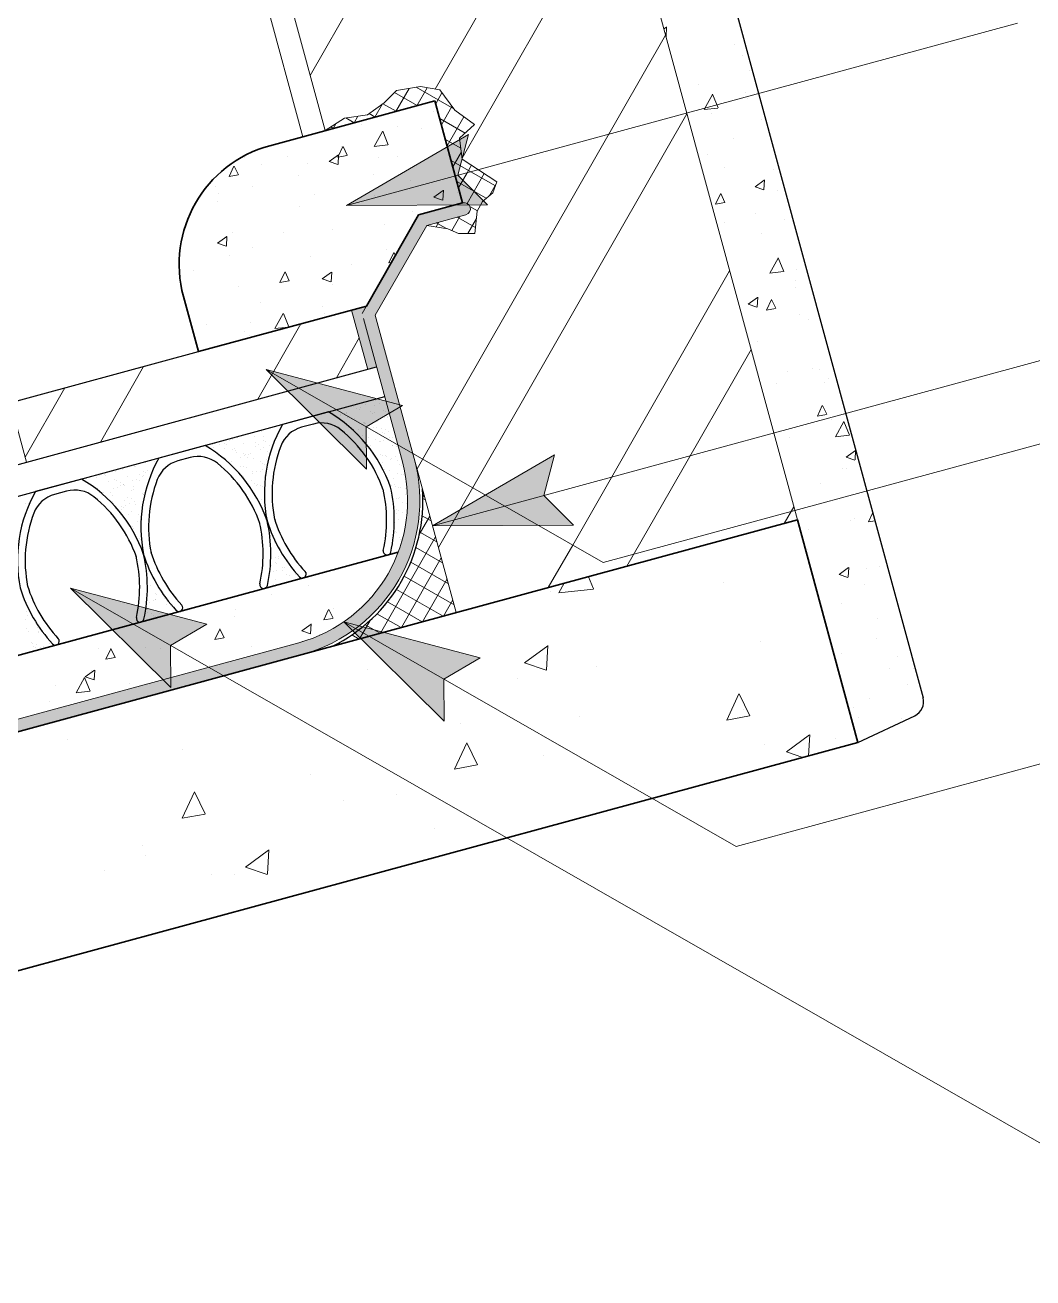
# Model space of a CAD drawing. Header units: millimetres. Extents: x -31731215 to 29997125, y -14487545 to 25622576.
# Drawn here: x 2165659 to 2166315, y -917603 to -916788 of the extents above; entities that cross this region are included whole.
import ezdxf

# ---------------------------------------------------------------- set-up
doc = ezdxf.new("R2010")
doc.units = ezdxf.units.MM
doc.header["$MEASUREMENT"] = 0
doc.linetypes.add('1', pattern=[0])
for name, color, linetype, lineweight in [('ANNSYMOBJ', 2, 'Continuous', 15), ('HATCH', 8, '1', 18), ('RCWALL', 149, 'Continuous', 50), ('SECTION', 7, 'Continuous', 35), ('WALL', 10, '1', 20), ('water proofing', 222, 'Continuous', 9)]:
    doc.layers.add(name, color=color, linetype=linetype, lineweight=lineweight)

msp = doc.modelspace()

# ---------------------------------------------------------------- hatches: boundary and pattern name
at = {"layer": 'ANNSYMOBJ'}
for points in [[(2165868.694, -916905.048), (2165960.434, -916904.714), (2165941.068, -916885.373), (2165948.076, -916858.831)], [(2165816.332, -917011.911), (2165905.032, -917035.332), (2165881.42, -917049.174), (2165881.52, -917076.626)], [(2165924.605, -917113.501), (2166016.345, -917113.167), (2165996.979, -917093.826), (2166003.987, -917067.284)], [(2165689.053, -917154.077), (2165777.753, -917177.499), (2165754.141, -917191.341), (2165754.241, -917218.792)], [(2165866.874, -917176.008), (2165955.574, -917199.43), (2165931.962, -917213.272), (2165932.062, -917240.723)]]:
    msp.add_hatch(color=256, dxfattribs=at).paths.add_polyline_path(points)
at = {"layer": 'water proofing'}
h = msp.add_hatch(color=256, dxfattribs=at)
h.paths.add_polyline_path([(2165749.09, -917213.679), (2164347.787, -917594.633), (2164349.886, -917602.352), (2165788.789, -917211.177), (2165778.971, -917205.556), (2165754.217, -917212.285), (2165754.241, -917218.792)])
h.paths.add_polyline_path([(2165874.505, -917180.378), (2165866.874, -917176.008, -0.0848642), (2165837.529, -917189.636), (2165778.971, -917205.556), (2165788.789, -917211.177), (2165839.627, -917197.356, 0.0940721)])
h.paths.add_polyline_path([(2165948.355, -916904.758), (2165938.973, -916904.792), (2165915.551, -916911.16), (2165881.583, -916970.493), (2165871.933, -916973.116), (2165882.426, -917011.715), (2165888.216, -917010.141), (2165902.036, -917060.977), (2165911.855, -917066.598), (2165887.361, -916976.501), (2165920.847, -916918.01), (2165946.267, -916911.1, 0.5380944)])
h.paths.add_polyline_path([(2165912.702, -917069.716), (2165911.855, -917066.598), (2165902.036, -917060.977), (2165904.982, -917071.814, -0.3181653), (2165866.874, -917176.008), (2165874.505, -917180.378, 0.3081347)])

# ---------------------------------------------------------------- linework, layer by layer
for p, q in [((2164295.344, -917401.723), (2165772.283, -917000.207)), ((2164305.837, -917440.322), (2165888.216, -917010.141)), ((2164311.084, -917459.621), (2165893.463, -917029.441)), ((2165856.944, -917039.451), (2165826.883, -917047.623)), ((2165847.146, -917047.296), (2165839.305, -917049.428)), ((2165776.614, -917061.289), (2165746.552, -917069.461)), ((2165766.815, -917069.134), (2165758.974, -917071.266)), ((2165696.283, -917083.128), (2165666.222, -917091.3)), ((2165686.484, -917090.973), (2165678.643, -917093.104)), ((2165895.627, -917132.482), (2165840.623, -917147.435)), ((2165815.296, -917154.32), (2165760.293, -917169.273)), ((2165734.966, -917176.159), (2165679.962, -917191.112))]:
    msp.add_line(p, q)
for centre, radius, start, end in [((2165810.455, -917118.778), 91.946, 19.238758, 59.630119), ((2165907.137, -917092.494), 91.946, 150.787256, 191.178617), ((2165844.552, -917068.727), 20, 105.208688, 159.205542), ((2165852.393, -917066.595), 20, 51.211833, 105.208688), ((2165810.455, -917118.778), 86.946, 19.238758, 51.211833), ((2165730.124, -917140.616), 91.946, 19.238758, 59.630119), ((2165826.806, -917114.332), 91.946, 150.787256, 191.178617), ((2165772.062, -917088.434), 20, 51.211833, 105.208688), ((2165907.137, -917092.494), 86.946, 159.205542, 191.178617), ((2165764.221, -917090.566), 20, 105.208688, 159.205542), ((2165730.124, -917140.616), 86.946, 19.238758, 51.211833), ((2165649.793, -917162.455), 91.946, 19.238758, 59.630119), ((2165826.806, -917114.332), 86.946, 159.205542, 191.178617), ((2165746.475, -917136.171), 91.946, 150.787256, 191.178617), ((2165683.89, -917112.404), 20, 105.208688, 159.205542), ((2165691.731, -917110.272), 20, 51.211833, 105.208688), ((2165812.345, -917096.998), 106, 296.356379, 4.060997), ((2165804.854, -917109.949), 89.872, 347.425573, 13.078081), ((2165804.854, -917109.949), 94.872, 347.425573, 13.078081), ((2165649.793, -917162.455), 86.946, 19.238758, 51.211833), ((2165746.475, -917136.171), 86.946, 159.205542, 191.178617), ((2165907.496, -917082.045), 89.872, 197.339294, 222.991802), ((2165724.524, -917131.787), 89.872, 347.425573, 13.078081), ((2165724.524, -917131.787), 94.872, 347.425573, 13.078081), ((2165907.496, -917082.045), 94.872, 197.339294, 222.991802), ((2165644.193, -917153.626), 89.872, 347.425573, 13.078081), ((2165827.166, -917103.883), 94.872, 197.339294, 222.991802), ((2165644.193, -917153.626), 94.872, 347.425573, 13.078081), ((2165827.166, -917103.883), 89.872, 197.339294, 222.991802), ((2165895.011, -917130.059), 2.5, 167.425573, 347.425573), ((2165839.93, -917145.033), 2.5, 222.991802, 42.991802), ((2165746.835, -917125.722), 94.872, 197.339294, 222.991802), ((2165746.835, -917125.722), 89.872, 197.339294, 222.991802), ((2165814.68, -917151.897), 2.5, 167.425573, 347.425573), ((2165759.6, -917166.871), 2.5, 222.991802, 42.991802), ((2165734.35, -917173.736), 2.5, 167.425573, 347.425573), ((2165679.269, -917188.71), 2.5, 222.991802, 42.991802)]:
    msp.add_arc(centre, radius, start, end)
at = {"layer": 'ANNSYMOBJ', "color": 5}
for p, q in [((2165868.694, -916905.048), (2166305.081, -916786.414)), ((2166789.56, -916932.483), (2166035.611, -917137.449)), ((2165924.605, -917113.501), (2166361.698, -916994.674)), ((2167304.246, -917000.836), (2166122.2, -917322.184)), ((2165816.332, -917011.911), (2166035.611, -917137.449)), ((2165881.52, -917076.626), (2165816.332, -917011.911)), ((2165816.332, -917011.911), (2165905.032, -917035.332)), ((2165905.032, -917035.332), (2165881.42, -917049.174)), ((2165881.42, -917049.174), (2165881.52, -917076.626)), ((2165689.053, -917154.077), (2166381.549, -917550.534)), ((2165754.241, -917218.792), (2165689.053, -917154.077)), ((2165689.053, -917154.077), (2165777.753, -917177.499)), ((2165777.753, -917177.499), (2165754.141, -917191.341)), ((2165866.874, -917176.008), (2166122.2, -917322.184)), ((2165932.062, -917240.723), (2165866.874, -917176.008)), ((2165866.874, -917176.008), (2165955.574, -917199.43)), ((2165754.141, -917191.341), (2165754.241, -917218.792)), ((2165955.574, -917199.43), (2165931.962, -917213.272)), ((2165931.962, -917213.272), (2165932.062, -917240.723))]:
    msp.add_line(p, q, dxfattribs=at)
for points in [[(2165868.694, -916905.048), (2165960.434, -916904.714), (2165941.068, -916885.373), (2165948.076, -916858.831), (2165868.694, -916905.048)], [(2165924.605, -917113.501), (2166016.345, -917113.167), (2165996.979, -917093.826), (2166003.987, -917067.284), (2165924.605, -917113.501)]]:
    msp.add_lwpolyline(points, dxfattribs=at)
at = {"layer": 'HATCH'}
for p, q in [((2165844.973, -916820.58), (2166006.58, -916538.298)), ((2165926.379, -916829.341), (2166034.405, -916640.649)), ((2165943.849, -916874.303), (2166048.318, -916691.825)), ((2165914.535, -917076.458), (2166076.143, -916794.176)), ((2165914.635, -916840.082), (2165899.829, -916831.605)), ((2165900.79, -916843.846), (2165909.347, -916828.899)), ((2165938.379, -916842.153), (2165913.864, -916828.118)), ((2165914.437, -916840.136), (2165921.149, -916828.412)), ((2165926.648, -916838.934), (2165930.71, -916831.838)), ((2165887.143, -916847.556), (2165892.037, -916839.008)), ((2165900.988, -916843.792), (2165892.301, -916838.819)), ((2165930.358, -916852.58), (2165937.22, -916840.594)), ((2165873.695, -916851.212), (2165868.257, -916848.099)), ((2165873.496, -916851.266), (2165875.962, -916846.959)), ((2165887.342, -916847.502), (2165883.365, -916845.226)), ((2165928.448, -917127.634), (2166090.055, -916845.352)), ((2165945.864, -916857.961), (2165929.232, -916848.439)), ((2165934.068, -916866.227), (2165944.9, -916847.307)), ((2165860.048, -916854.922), (2165858.399, -916853.978)), ((2165859.85, -916854.976), (2165861.615, -916851.893)), ((2165943.036, -916867.865), (2165932.942, -916862.086)), ((2165937.778, -916879.874), (2165943.328, -916870.18)), ((2165949.491, -916883.083), (2165936.652, -916875.733)), ((2165947.09, -916883.736), (2165949.899, -916878.83)), ((2165959.549, -916900.364), (2165940.362, -916889.38)), ((2165941.488, -916893.521), (2165947.09, -916883.736)), ((2165947.159, -916903.743), (2165958.274, -916884.328)), ((2165965.511, -916892.255), (2165949.491, -916883.083)), ((2165961.593, -916898.658), (2165966.003, -916890.955)), ((2165944.545, -916903.297), (2165944.072, -916903.027)), ((2165953.751, -916908.568), (2165948.959, -916905.824)), ((2165937.069, -916921.367), (2165942.335, -916912.169)), ((2165952.444, -916919.343), (2165940.693, -916912.615)), ((2165947.482, -916923.305), (2165953.083, -916913.523)), ((2165926.901, -916919), (2165928.688, -916915.879)), ((2165933.643, -916920.101), (2165927.047, -916916.325)), ((2166027.94, -917104.802), (2166117.88, -916947.703)), ((2165810.824, -917031.181), (2165838.93, -916982.088)), ((2165862, -917017.268), (2165876.873, -916991.289)), ((2166079.116, -917090.89), (2166131.792, -916998.879)), ((2165708.473, -917059.006), (2165736.579, -917009.913)), ((2165659.616, -917068.869), (2165685.403, -917023.826)), ((2165873.081, -917035.572), (2165873.081, -917035.572)), ((2165877.456, -917036.341), (2165877.456, -917036.341)), ((2165881.238, -917034.758), (2165881.238, -917034.758)), ((2165886.973, -917035.24), (2165886.973, -917035.24)), ((2165887.557, -917032.114), (2165887.557, -917032.114)), ((2165888.099, -917031.459), (2165888.099, -917031.459)), ((2165889.979, -917031.101), (2165889.979, -917031.101)), ((2165890.287, -917033.925), (2165890.287, -917033.925)), ((2165858.063, -917039.684), (2165858.063, -917039.684)), ((2165862.512, -917042.595), (2165862.512, -917042.595)), ((2165864.934, -917041.582), (2165864.934, -917041.582)), ((2165865.025, -917041.233), (2165865.025, -917041.233)), ((2165867.266, -917040.14), (2165867.266, -917040.14)), ((2165868.377, -917040.713), (2165868.377, -917040.713)), ((2165868.716, -917039.999), (2165868.716, -917039.999)), ((2165869.282, -917043.176), (2165869.282, -917043.176)), ((2165871.669, -917043.919), (2165871.669, -917043.919)), ((2165872.779, -917043.983), (2165872.779, -917043.983)), ((2165873.62, -917043.418), (2165873.62, -917043.418)), ((2165875.035, -917037.355), (2165875.035, -917037.355)), ((2165877.383, -917037.937), (2165877.383, -917037.937)), ((2165884.3, -917039.064), (2165884.3, -917039.064)), ((2165885.364, -917040.389), (2165885.364, -917040.389)), ((2165886.687, -917039.807), (2165886.687, -917039.807)), ((2165892.971, -917038.335), (2165892.971, -917038.335)), ((2165893.118, -917043.139), (2165893.118, -917043.139)), ((2165894.082, -917038.908), (2165894.082, -917038.908)), ((2165895.243, -917042.811), (2165895.243, -917042.811)), ((2165895.28, -917042.482), (2165895.28, -917042.482)), ((2165813.009, -917052.02), (2165813.009, -917052.02)), ((2165819.195, -917049.684), (2165819.195, -917049.684)), ((2165876.401, -917050.696), (2165876.401, -917050.696)), ((2165879.619, -917046.513), (2165879.619, -917046.513)), ((2165880.214, -917047.151), (2165880.214, -917047.151)), ((2165880.262, -917046.594), (2165880.262, -917046.594)), ((2165880.729, -917047.086), (2165880.729, -917047.086)), ((2165882.72, -917048.052), (2165882.72, -917048.052)), ((2165885.142, -917047.039), (2165885.142, -917047.039)), ((2165885.973, -917049.791), (2165885.973, -917049.791)), ((2165888.196, -917049.603), (2165888.196, -917049.603)), ((2165888.924, -917045.456), (2165888.924, -917045.456)), ((2165891.481, -917050.087), (2165891.481, -917050.087)), ((2165891.971, -917052.886), (2165891.971, -917052.886)), ((2165893.868, -917050.83), (2165893.868, -917050.83)), ((2165895.95, -917052.353), (2165895.95, -917052.353)), ((2165781.347, -917060.587), (2165781.347, -917060.587)), ((2165782.973, -917060.244), (2165782.973, -917060.244)), ((2165785.894, -917060.745), (2165785.894, -917060.745)), ((2165789.148, -917060.104), (2165789.148, -917060.104)), ((2165790.259, -917060.677), (2165790.259, -917060.677)), ((2165792.213, -917058.101), (2165792.213, -917058.101)), ((2165794.251, -917056.575), (2165794.251, -917056.575)), ((2165794.635, -917057.087), (2165794.635, -917057.087)), ((2165797.991, -917056.132), (2165797.991, -917056.132)), ((2165798.417, -917055.505), (2165798.417, -917055.505)), ((2165801.687, -917059.743), (2165801.687, -917059.743)), ((2165808.855, -917055.204), (2165808.855, -917055.204)), ((2165809.21, -917059.624), (2165809.21, -917059.624)), ((2165811.597, -917060.367), (2165811.597, -917060.367)), ((2165814.591, -917055.731), (2165814.591, -917055.731)), ((2165814.854, -917058.299), (2165814.854, -917058.299)), ((2165815.965, -917058.873), (2165815.965, -917058.873)), ((2165818.625, -917060.961), (2165818.625, -917060.961)), ((2165875.61, -917053.197), (2165875.61, -917053.197)), ((2165876.463, -917054.199), (2165876.463, -917054.199)), ((2165878.85, -917054.942), (2165878.85, -917054.942)), ((2165883.046, -917056.365), (2165883.046, -917056.365)), ((2165887.443, -917057.617), (2165887.443, -917057.617)), ((2165890.406, -917058.749), (2165890.406, -917058.749)), ((2165891.027, -917058.817), (2165891.027, -917058.817)), ((2165892.827, -917057.736), (2165892.827, -917057.736)), ((2165893.082, -917053.459), (2165893.082, -917053.459)), ((2165896.609, -917056.153), (2165896.609, -917056.153)), ((2165898.325, -917056.165), (2165898.325, -917056.165)), ((2165898.662, -917061.109), (2165898.662, -917061.109)), ((2165782.112, -917062.328), (2165782.112, -917062.328)), ((2165789.328, -917063.039), (2165789.328, -917063.039)), ((2165794.192, -917063.736), (2165794.192, -917063.736)), ((2165795.502, -917063.382), (2165795.502, -917063.382)), ((2165796.579, -917064.479), (2165796.579, -917064.479)), ((2165797.082, -917065.789), (2165797.082, -917065.789)), ((2165799.899, -917068.798), (2165799.899, -917068.798)), ((2165801.501, -917066.477), (2165801.501, -917066.477)), ((2165802.32, -917067.785), (2165802.32, -917067.785)), ((2165802.612, -917067.05), (2165802.612, -917067.05)), ((2165804.518, -917068.957), (2165804.518, -917068.957)), ((2165805.172, -917067.154), (2165805.172, -917067.154)), ((2165806.102, -917066.202), (2165806.102, -917066.202)), ((2165809.668, -917062.195), (2165809.668, -917062.195)), ((2165812.421, -917063.558), (2165812.421, -917063.558)), ((2165814.843, -917062.544), (2165814.843, -917062.544)), ((2165817.422, -917064.945), (2165817.422, -917064.945)), ((2165884.087, -917061.394), (2165884.087, -917061.394)), ((2165884.972, -917064.342), (2165884.972, -917064.342)), ((2165885.877, -917065.579), (2165885.877, -917065.579)), ((2165886.031, -917065.964), (2165886.031, -917065.964)), ((2165890.971, -917067.437), (2165890.971, -917067.437)), ((2165892.082, -917068.011), (2165892.082, -917068.011)), ((2165893.858, -917068.031), (2165893.858, -917068.031)), ((2165894.625, -917068.639), (2165894.625, -917068.639)), ((2165898.091, -917069.447), (2165898.091, -917069.447)), ((2165898.781, -917061.567), (2165898.781, -917061.567)), ((2165900.512, -917068.433), (2165900.512, -917068.433)), ((2165901.049, -917061.852), (2165901.049, -917061.852)), ((2165722.901, -917076.692), (2165722.901, -917076.692)), ((2165730.738, -917075.169), (2165730.738, -917075.169)), ((2165731.14, -917074.787), (2165731.14, -917074.787)), ((2165737.919, -917072.58), (2165737.919, -917072.58)), ((2165738.894, -917077.537), (2165738.894, -917077.537)), ((2165743.499, -917071.49), (2165743.499, -917071.49)), ((2165792.159, -917072.253), (2165792.159, -917072.253)), ((2165793.58, -917071.443), (2165793.58, -917071.443)), ((2165799.913, -917075.003), (2165799.913, -917075.003)), ((2165801.373, -917074.759), (2165801.373, -917074.759)), ((2165803.76, -917075.502), (2165803.76, -917075.502)), ((2165807.855, -917069.756), (2165807.855, -917069.756)), ((2165812.499, -917071.409), (2165812.499, -917071.409)), ((2165813.788, -917076.899), (2165813.788, -917076.899)), ((2165813.854, -917072.851), (2165813.854, -917072.851)), ((2165814.965, -917073.424), (2165814.965, -917073.424)), ((2165816.391, -917070.647), (2165816.391, -917070.647)), ((2165891.772, -917072.091), (2165891.772, -917072.091)), ((2165893.213, -917076.987), (2165893.213, -917076.987)), ((2165896.69, -917077.245), (2165896.69, -917077.245)), ((2165897.325, -917070.716), (2165897.325, -917070.716)), ((2165901.612, -917070.781), (2165901.612, -917070.781)), ((2165903.324, -917073.811), (2165903.324, -917073.811)), ((2165904.435, -917074.384), (2165904.435, -917074.384)), ((2165699.291, -917083.074), (2165699.291, -917083.074)), ((2165703.073, -917081.491), (2165703.073, -917081.491)), ((2165705.651, -917082.393), (2165705.651, -917082.393)), ((2165707.883, -917080.804), (2165707.883, -917080.804)), ((2165711.031, -917080.068), (2165711.031, -917080.068)), ((2165712.142, -917080.641), (2165712.142, -917080.641)), ((2165713.632, -917084.845), (2165713.632, -917084.845)), ((2165717.385, -917083.347), (2165717.385, -917083.347)), ((2165718.554, -917078.381), (2165718.554, -917078.381)), ((2165719.102, -917084.297), (2165719.102, -917084.297)), ((2165721.489, -917085.04), (2165721.489, -917085.04)), ((2165725.99, -917081.549), (2165725.99, -917081.549)), ((2165729.6, -917084.304), (2165729.6, -917084.304)), ((2165732.021, -917083.29), (2165732.021, -917083.29)), ((2165733.971, -917084.001), (2165733.971, -917084.001)), ((2165734.12, -917080.185), (2165734.12, -917080.185)), ((2165735.804, -917081.707), (2165735.804, -917081.707)), ((2165736.507, -917080.928), (2165736.507, -917080.928)), ((2165736.737, -917078.264), (2165736.737, -917078.264)), ((2165737.847, -917078.837), (2165737.847, -917078.837)), ((2165800.501, -917081.028), (2165800.501, -917081.028)), ((2165801.265, -917082.14), (2165801.265, -917082.14)), ((2165801.612, -917081.601), (2165801.612, -917081.601)), ((2165802.745, -917084.217), (2165802.745, -917084.217)), ((2165806.855, -917084.307), (2165806.855, -917084.307)), ((2165807.349, -917078.171), (2165807.349, -917078.171)), ((2165807.584, -917079.495), (2165807.584, -917079.495)), ((2165808.555, -917085.782), (2165808.555, -917085.782)), ((2165810.006, -917078.482), (2165810.006, -917078.482)), ((2165812.354, -917078.177), (2165812.354, -917078.177)), ((2165815.331, -917080.623), (2165815.331, -917080.623)), ((2165896.325, -917085.267), (2165896.325, -917085.267)), ((2165899.457, -917082.788), (2165899.457, -917082.788)), ((2165901.806, -917079.662), (2165901.806, -917079.662)), ((2165904.444, -917079.995), (2165904.444, -917079.995)), ((2165905.776, -917080.144), (2165905.776, -917080.144)), ((2165662.83, -917093.14), (2165662.83, -917093.14)), ((2165706.471, -917089.152), (2165706.471, -917089.152)), ((2165708.482, -917091.607), (2165708.482, -917091.607)), ((2165710.758, -917092.189), (2165710.758, -917092.189)), ((2165715.065, -917091.827), (2165715.065, -917091.827)), ((2165717.077, -917089.544), (2165717.077, -917089.544)), ((2165719.499, -917088.531), (2165719.499, -917088.531)), ((2165721.386, -917087.595), (2165721.386, -917087.595)), ((2165723.281, -917086.948), (2165723.281, -917086.948)), ((2165723.384, -917086.441), (2165723.384, -917086.441)), ((2165724.495, -917087.015), (2165724.495, -917087.015)), ((2165728.822, -917090.763), (2165728.822, -917090.763)), ((2165729.738, -917089.72), (2165729.738, -917089.72)), ((2165730.083, -917087.715), (2165730.083, -917087.715)), ((2165735.736, -917092.815), (2165735.736, -917092.815)), ((2165736.803, -917093.215), (2165736.803, -917093.215)), ((2165736.847, -917093.388), (2165736.847, -917093.388)), ((2165808.951, -917092.837), (2165808.951, -917092.837)), ((2165810.181, -917087.385), (2165810.181, -917087.385)), ((2165810.942, -917086.525), (2165810.942, -917086.525)), ((2165812.854, -917087.402), (2165812.854, -917087.402)), ((2165813.964, -917087.975), (2165813.964, -917087.975)), ((2165898.007, -917087.267), (2165898.007, -917087.267)), ((2165899.521, -917086.459), (2165899.521, -917086.459)), ((2165900.394, -917088.01), (2165900.394, -917088.01)), ((2165902.324, -917088.362), (2165902.324, -917088.362)), ((2165903.434, -917088.935), (2165903.434, -917088.935)), ((2165907.143, -917093.486), (2165907.143, -917093.486)), ((2165907.275, -917089.209), (2165907.275, -917089.209)), ((2165918.326, -917094.996), (2165919.173, -917093.517)), ((2166051.072, -917139.873), (2166079.116, -917090.89)), ((2165659.73, -917098.801), (2165659.73, -917098.801)), ((2165661.723, -917098.796), (2165661.723, -917098.796)), ((2165716.385, -917097.898), (2165716.385, -917097.898)), ((2165716.463, -917094.059), (2165716.463, -917094.059)), ((2165722.383, -917100.993), (2165722.383, -917100.993)), ((2165723.494, -917101.566), (2165723.494, -917101.566)), ((2165724.217, -917096.809), (2165724.217, -917096.809)), ((2165724.763, -917100.242), (2165724.763, -917100.242)), ((2165726.284, -917095.319), (2165726.284, -917095.319)), ((2165727.184, -917099.228), (2165727.184, -917099.228)), ((2165728.671, -917096.062), (2165728.671, -917096.062)), ((2165730.966, -917097.645), (2165730.966, -917097.645)), ((2165731.653, -917099.977), (2165731.653, -917099.977)), ((2165813.012, -917096.599), (2165813.012, -917096.599)), ((2165900.939, -917096.082), (2165900.939, -917096.082)), ((2165902.352, -917095.673), (2165902.352, -917095.673)), ((2165903.361, -917095.069), (2165903.361, -917095.069)), ((2165905.188, -917098.289), (2165905.188, -917098.289)), ((2165907.575, -917099.032), (2165907.575, -917099.032)), ((2165920.031, -917096.674), (2165918.337, -917095.704)), ((2166153.424, -917112.048), (2166159.617, -917101.23)), ((2165722.246, -917102.849), (2165722.246, -917102.849)), ((2165727.048, -917106.023), (2165727.048, -917106.023)), ((2165728.738, -917104.271), (2165728.738, -917104.271)), ((2165733.465, -917106.342), (2165733.465, -917106.342)), ((2165734.484, -917109.191), (2165734.484, -917109.191)), ((2165734.736, -917107.366), (2165734.736, -917107.366)), ((2165734.87, -917109.925), (2165734.87, -917109.925)), ((2165815.843, -917105.813), (2165815.843, -917105.813)), ((2165901.151, -917105.819), (2165901.151, -917105.819)), ((2165901.323, -917102.913), (2165901.323, -917102.913)), ((2165902.306, -917109.424), (2165902.306, -917109.424)), ((2165902.434, -917103.486), (2165902.434, -917103.486)), ((2165905.183, -917104.887), (2165905.183, -917104.887)), ((2165907.677, -917106.191), (2165907.677, -917106.191)), ((2165915.995, -917119.195), (2165922.883, -917107.163)), ((2165923.741, -917110.321), (2165917.875, -917106.963)), ((2166015.757, -917126.083), (2166027.94, -917104.802)), ((2165729.427, -917113.872), (2165729.427, -917113.872)), ((2165729.88, -917115.237), (2165729.88, -917115.237)), ((2165732.448, -917110.939), (2165732.448, -917110.939)), ((2165899.739, -917114.167), (2165899.739, -917114.167)), ((2165900.034, -917111.65), (2165900.034, -917111.65)), ((2165900.323, -917117.464), (2165900.323, -917117.464)), ((2165901.434, -917118.037), (2165901.434, -917118.037)), ((2165927.451, -917123.968), (2165916.324, -917117.597)), ((2165733.736, -917121.917), (2165733.736, -917121.917)), ((2165733.815, -917124.281), (2165733.815, -917124.281)), ((2165734.847, -917122.49), (2165734.847, -917122.49)), ((2165821.506, -917124.241), (2165821.506, -917124.241)), ((2165890.722, -917183.466), (2165926.593, -917120.81)), ((2165902.865, -917120.864), (2165902.865, -917120.864)), ((2165903.787, -917122.717), (2165903.787, -917122.717)), ((2165999.897, -917153.786), (2166015.757, -917126.083)), ((2165819.484, -917130.17), (2165819.484, -917130.17)), ((2165822.262, -917133.984), (2165822.262, -917133.984)), ((2165824.337, -917133.456), (2165824.337, -917133.456)), ((2165898.26, -917126.91), (2165898.26, -917126.91)), ((2165904.369, -917179.756), (2165930.303, -917134.457)), ((2165931.161, -917137.615), (2165913.807, -917127.68)), ((2165737.718, -917136.561), (2165737.718, -917136.561)), ((2165739.09, -917139.747), (2165739.09, -917139.747)), ((2165819.733, -917139.502), (2165819.733, -917139.502)), ((2165822.206, -917137.428), (2165822.206, -917137.428)), ((2165823.316, -917138.001), (2165823.316, -917138.001)), ((2165823.388, -917142.45), (2165823.388, -917142.45)), ((2165824.649, -917134.727), (2165824.649, -917134.727)), ((2165827.168, -917142.67), (2165827.168, -917142.67)), ((2165827.17, -917140.867), (2165827.17, -917140.867)), ((2165828.56, -917140.707), (2165828.56, -917140.707)), ((2165934.871, -917151.261), (2165910.403, -917137.254)), ((2165739.991, -917143.522), (2165739.991, -917143.522)), ((2165742.982, -917148.271), (2165742.982, -917148.271)), ((2165820.966, -917143.463), (2165820.966, -917143.463)), ((2165822.564, -917148.716), (2165822.564, -917148.716)), ((2165829.443, -917145.007), (2165829.443, -917145.007)), ((2165831.83, -917145.75), (2165831.83, -917145.75)), ((2165834.558, -917143.802), (2165834.558, -917143.802)), ((2165835.15, -917145.121), (2165835.15, -917145.121)), ((2165835.669, -917144.375), (2165835.669, -917144.375)), ((2165938.581, -917164.908), (2165906.157, -917146.346)), ((2165918.016, -917176.046), (2165934.013, -917148.104)), ((2165741.205, -917152.094), (2165741.205, -917152.094)), ((2165744.088, -917157.393), (2165744.088, -917157.393)), ((2165745.199, -917157.966), (2165745.199, -917157.966)), ((2165821.205, -917151.979), (2165821.205, -917151.979)), ((2165931.503, -917172.379), (2165901.089, -917154.967)), ((2165740.566, -917163.196), (2165740.566, -917163.196)), ((2165743.134, -917162.075), (2165743.134, -917162.075)), ((2165744.036, -917161.308), (2165744.036, -917161.308)), ((2165744.348, -917161.613), (2165744.348, -917161.613)), ((2165750.442, -917160.671), (2165750.442, -917160.671)), ((2165751.472, -917164.475), (2165751.472, -917164.475)), ((2165754.353, -917165.567), (2165754.353, -917165.567)), ((2165917.856, -917176.089), (2165895.196, -917163.116)), ((2165931.663, -917172.336), (2165937.723, -917161.751)), ((2165659.972, -917174.262), (2165659.972, -917174.262)), ((2165660.16, -917169.018), (2165660.16, -917169.018)), ((2165660.863, -917171.612), (2165660.863, -917171.612)), ((2165739.113, -917167.772), (2165739.113, -917167.772)), ((2165739.335, -917169.679), (2165739.335, -917169.679)), ((2165741.722, -917170.422), (2165741.722, -917170.422)), ((2165743.088, -917171.944), (2165743.088, -917171.944)), ((2165744.199, -917172.517), (2165744.199, -917172.517)), ((2165746.867, -917170.522), (2165746.867, -917170.522)), ((2165758.353, -917169.666), (2165758.353, -917169.666)), ((2165877.075, -917187.176), (2165883.963, -917175.144)), ((2165904.209, -917179.799), (2165888.453, -917170.778)), ((2165660.586, -917180.363), (2165660.586, -917180.363)), ((2165661.527, -917182.359), (2165661.527, -917182.359)), ((2165665.971, -917177.357), (2165665.971, -917177.357)), ((2165667.082, -917177.93), (2165667.082, -917177.93)), ((2165667.846, -917179.715), (2165667.846, -917179.715)), ((2165668.045, -917182.635), (2165668.045, -917182.635)), ((2165668.34, -917183.114), (2165668.34, -917183.114)), ((2165890.563, -917183.509), (2165880.807, -917177.924)), ((2165663.417, -917189.578), (2165663.417, -917189.578)), ((2165664.246, -917190.24), (2165664.246, -917190.24)), ((2165666.633, -917190.983), (2165666.633, -917190.983)), ((2165675.531, -917190.412), (2165675.531, -917190.412)), ((2165863.269, -917190.929), (2165862.403, -917190.434)), ((2165863.429, -917190.886), (2165864.275, -917189.406)), ((2165876.916, -917187.219), (2165872.17, -917184.502)), ((2165663.009, -917195.653), (2165663.009, -917195.653)), ((2165664.971, -917191.908), (2165664.971, -917191.908)), ((2165665.43, -917194.639), (2165665.43, -917194.639)), ((2165666.081, -917192.481), (2165666.081, -917192.481)), ((2165669.212, -917193.057), (2165669.212, -917193.057)), ((2165671.171, -917192.328), (2165671.171, -917192.328))]:
    msp.add_line(p, q, dxfattribs=at)
at = {"layer": 'HATCH', "color": 1}
for p, q in [((2166075.062, -916790.203), (2166076.747, -916788.969)), ((2166076.501, -916795.242), (2166076.872, -916788.879)), ((2166121.226, -916800.21), (2166121.226, -916800.21)), ((2166125.997, -916807.359), (2166125.997, -916807.359)), ((2166131.118, -916816.943), (2166131.118, -916816.943)), ((2166097.763, -916826.618), (2166097.763, -916826.618)), ((2166101.304, -916842.641), (2166106.69, -916832.764)), ((2166110.384, -916841.579), (2166106.827, -916832.705)), ((2166127.984, -916831.742), (2166127.984, -916831.742)), ((2166129.48, -916835.423), (2166129.48, -916835.423)), ((2165924.971, -916843.673), (2165924.971, -916843.673)), ((2166101.304, -916842.641), (2166110.248, -916841.639)), ((2166106.187, -916845.171), (2166106.187, -916845.171)), ((2165878.326, -916852.303), (2165878.326, -916852.303)), ((2165886.647, -916866.692), (2165892.033, -916856.815)), ((2165895.727, -916865.63), (2165892.17, -916856.755)), ((2165901.678, -916853.42), (2165901.678, -916853.42)), ((2165917.58, -916854.67), (2165917.58, -916854.67)), ((2166138.678, -916849.386), (2166138.678, -916849.386)), ((2165933.583, -916864.482), (2165933.583, -916864.482)), ((2166120.133, -916861.629), (2166120.133, -916861.629)), ((2165830.173, -916873.163), (2165830.173, -916873.163)), ((2165857.297, -916876.538), (2165863.348, -916872.108)), ((2165863.075, -916873.532), (2165866.22, -916866.724)), ((2165863.075, -916873.533), (2165868.98, -916872.469)), ((2165863.102, -916878.38), (2165863.473, -916872.017)), ((2165865.475, -916866.497), (2165865.475, -916866.497)), ((2165869.105, -916872.378), (2165866.345, -916866.633)), ((2165886.647, -916866.692), (2165895.591, -916865.689)), ((2165901.715, -916872.918), (2165901.715, -916872.918)), ((2166103.216, -916871.603), (2166103.216, -916871.603)), ((2165792.215, -916886.293), (2165795.36, -916879.485)), ((2165798.245, -916885.139), (2165795.484, -916879.394)), ((2165802.031, -916874.126), (2165802.031, -916874.126)), ((2165813.371, -916878.325), (2165813.371, -916878.325)), ((2165842.916, -916878.012), (2165842.916, -916878.012)), ((2165857.297, -916876.538), (2165862.977, -916878.471)), ((2165889.345, -916873.928), (2165889.345, -916873.928)), ((2166114.441, -916880.384), (2166114.441, -916880.384)), ((2166146.238, -916881.828), (2166146.238, -916881.828)), ((2165792.215, -916886.293), (2165798.12, -916885.23)), ((2165837.241, -916885.755), (2165837.241, -916885.755)), ((2165885.885, -916884.746), (2165885.885, -916884.746)), ((2165909.932, -916888.634), (2165909.932, -916888.634)), ((2166134.402, -916892.951), (2166140.453, -916888.521)), ((2166140.207, -916894.793), (2166140.578, -916888.43)), ((2165783.111, -916892.592), (2165783.111, -916892.592)), ((2165785.137, -916897.583), (2165785.137, -916897.583)), ((2165807.677, -916892.759), (2165807.677, -916892.759)), ((2165848.065, -916897.877), (2165848.065, -916897.877)), ((2165925.459, -916899.731), (2165931.511, -916895.3)), ((2165931.264, -916901.573), (2165931.635, -916895.21)), ((2165941.143, -916896.924), (2165941.143, -916896.924)), ((2166108.778, -916904.195), (2166111.922, -916897.386)), ((2166114.807, -916903.041), (2166112.047, -916897.296)), ((2166134.402, -916892.951), (2166140.082, -916894.884)), ((2166149.25, -916895.354), (2166149.25, -916895.354)), ((2165784.385, -916902.506), (2165784.385, -916902.506)), ((2165837.732, -916905.606), (2165837.732, -916905.606)), ((2165886.639, -916898.381), (2165886.639, -916898.381)), ((2165925.459, -916899.731), (2165931.139, -916901.664)), ((2166108.778, -916904.195), (2166114.683, -916903.131)), ((2165911.716, -916908.939), (2165911.716, -916908.939)), ((2166134.641, -916910.599), (2166134.641, -916910.599)), ((2166153.797, -916914.271), (2166153.797, -916914.271)), ((2165859.612, -916920.767), (2165859.612, -916920.767)), ((2165893.445, -916917.188), (2165893.445, -916917.188)), ((2166114.747, -916916.048), (2166114.747, -916916.048)), ((2165784.678, -916929.704), (2165790.73, -916925.273)), ((2165784.678, -916929.704), (2165790.359, -916931.636)), ((2165790.483, -916931.545), (2165790.855, -916925.182)), ((2165790.67, -916925.034), (2165790.67, -916925.034)), ((2165794.415, -916922.836), (2165794.415, -916922.836)), ((2165827.877, -916922.973), (2165827.877, -916922.973)), ((2166138.617, -916923.478), (2166138.617, -916923.478)), ((2165792.639, -916937.72), (2165792.639, -916937.72)), ((2165807.507, -916932.595), (2165807.507, -916932.595)), ((2165845.292, -916938.048), (2165845.292, -916938.048)), ((2165894.893, -916933.595), (2165894.893, -916933.595)), ((2165896.197, -916942.477), (2165899.342, -916935.669)), ((2165900.427, -916937.577), (2165899.466, -916935.578)), ((2165871.6, -916943.343), (2165871.6, -916943.343)), ((2165896.197, -916942.477), (2165897.785, -916942.191)), ((2166143.994, -916949.135), (2166149.38, -916939.259)), ((2166153.074, -916948.074), (2166149.517, -916939.199)), ((2166161.357, -916946.713), (2166161.357, -916946.713)), ((2165769.346, -916947.467), (2165769.346, -916947.467)), ((2165825.337, -916955.238), (2165828.482, -916948.429)), ((2165825.337, -916955.238), (2165831.242, -916954.175)), ((2165831.366, -916954.084), (2165828.606, -916948.339)), ((2165852.841, -916952.896), (2165858.892, -916948.466)), ((2165852.841, -916952.897), (2165858.521, -916954.829)), ((2165858.646, -916954.738), (2165859.017, -916948.375)), ((2166143.994, -916949.135), (2166152.938, -916948.133)), ((2166160.919, -916954.013), (2166160.919, -916954.013)), ((2165798.23, -916957.477), (2165798.23, -916957.477)), ((2165859.734, -916956.537), (2165859.734, -916956.537)), ((2166160.988, -916958.49), (2166160.988, -916958.49)), ((2165812.839, -916967.934), (2165812.839, -916967.934)), ((2165852.852, -916970.491), (2165852.852, -916970.491)), ((2166129.946, -916969.309), (2166135.997, -916964.879)), ((2166129.946, -916969.309), (2166135.626, -916971.242)), ((2166135.751, -916971.151), (2166136.122, -916964.788)), ((2166141.899, -916973.14), (2166145.044, -916966.331)), ((2166147.929, -916971.986), (2166145.169, -916966.24)), ((2165822.009, -916985.211), (2165827.395, -916975.335)), ((2165831.089, -916984.15), (2165827.531, -916975.275)), ((2165854.225, -916975.185), (2165854.225, -916975.185)), ((2166141.9, -916973.14), (2166147.805, -916972.076)), ((2166163.325, -916975.93), (2166163.325, -916975.93)), ((2166168.916, -916979.156), (2166168.916, -916979.156)), ((2165777.6, -916982.681), (2165777.6, -916982.681)), ((2165802.121, -916987.013), (2165802.121, -916987.013)), ((2165806.084, -916981.496), (2165806.084, -916981.496)), ((2165822.009, -916985.211), (2165830.953, -916984.209)), ((2165805.789, -916989.919), (2165805.789, -916989.919)), ((2166136.151, -916993.874), (2166136.151, -916993.874)), ((2166171.579, -917011.143), (2166171.579, -917011.143)), ((2166176.476, -917011.598), (2166176.476, -917011.598)), ((2166155.601, -917012.908), (2166155.601, -917012.908)), ((2166179.472, -917020.339), (2166179.472, -917020.339)), ((2166182.185, -917017.625), (2166182.185, -917017.625)), ((2166148.286, -917020.891), (2166148.286, -917020.891)), ((2166175.021, -917042.085), (2166178.166, -917035.276)), ((2166181.051, -917040.931), (2166178.29, -917035.185)), ((2166175.021, -917042.085), (2166180.926, -917041.021)), ((2166184.036, -917044.041), (2166184.036, -917044.041)), ((2166191.779, -917041.357), (2166191.779, -917041.357)), ((2166186.684, -917055.63), (2166192.071, -917045.753)), ((2166195.765, -917054.568), (2166192.207, -917045.694)), ((2166156.54, -917056.104), (2166156.54, -917056.104)), ((2166186.684, -917055.63), (2166195.628, -917054.628)), ((2166193.652, -917068.86), (2166199.703, -917064.43)), ((2166193.652, -917068.861), (2166199.332, -917070.793)), ((2166199.457, -917070.703), (2166199.828, -917064.339)), ((2166191.595, -917076.483), (2166191.595, -917076.483)), ((2166193.853, -917076.285), (2166193.853, -917076.285)), ((2166176.74, -917086.318), (2166176.74, -917086.318)), ((2166196.456, -917109.769), (2166196.456, -917109.769)), ((2166199.155, -917108.926), (2166199.155, -917108.926)), ((2166208.143, -917111.029), (2166210.953, -917104.947)), ((2166169.086, -917116.146), (2166169.086, -917116.146)), ((2166208.143, -917111.029), (2166212.398, -917110.263)), ((2166168.222, -917129.027), (2166168.222, -917129.027)), ((2166189.196, -917145.219), (2166195.247, -917140.788)), ((2166195.001, -917147.061), (2166195.372, -917140.698)), ((2166206.714, -917141.368), (2166206.714, -917141.368)), ((2166215.12, -917139.897), (2166215.12, -917139.897)), ((2165854.938, -917143.653), (2165854.938, -917143.653)), ((2166189.196, -917145.219), (2166194.876, -917147.152)), ((2165819.699, -917158.4), (2165819.699, -917158.4)), ((2165843.587, -917152.132), (2165843.587, -917152.132)), ((2166205.425, -917151.649), (2166205.425, -917151.649)), ((2166190.592, -917164.039), (2166190.592, -917164.039)), ((2165795.889, -917172.395), (2165795.889, -917172.395)), ((2165796.407, -917168.148), (2165796.407, -917168.148)), ((2165853.842, -917174.834), (2165856.987, -917168.025)), ((2165853.842, -917174.834), (2165859.748, -917173.77)), ((2165859.872, -917173.68), (2165857.111, -917167.934)), ((2165860.285, -917167.379), (2165860.285, -917167.379)), ((2166214.274, -917173.811), (2166214.274, -917173.811)), ((2165782.982, -917187.594), (2165786.127, -917180.786)), ((2165789.011, -917186.44), (2165786.251, -917180.695)), ((2165839.472, -917181.971), (2165845.524, -917177.541)), ((2165839.472, -917181.971), (2165845.153, -917183.904)), ((2165845.277, -917183.813), (2165845.649, -917177.45)), ((2165782.982, -917187.594), (2165788.887, -917186.531)), ((2165839.899, -917188.614), (2165839.899, -917188.614)), ((2165851.147, -917184.574), (2165851.147, -917184.574)), ((2166213.678, -917186.863), (2166213.678, -917186.863)), ((2165706.951, -917193.546), (2165706.951, -917193.546)), ((2165712.122, -917200.355), (2165715.267, -917193.546)), ((2165712.122, -917200.355), (2165718.027, -917199.292)), ((2165718.151, -917199.201), (2165715.391, -917193.456)), ((2165737.645, -917192.739), (2165737.645, -917192.739)), ((2165747.736, -917193.256), (2165747.736, -917193.256)), ((2165806.635, -917192.338), (2165806.635, -917192.338)), ((2166190.386, -917196.61), (2166190.386, -917196.61)), ((2166226.788, -917198.556), (2166226.788, -917198.556)), ((2165698.692, -917211.944), (2165704.743, -917207.514)), ((2165702.406, -917207.486), (2165702.406, -917207.486)), ((2165704.497, -917213.786), (2165704.868, -917207.423)), ((2165779.621, -917204.39), (2165779.621, -917204.39)), ((2166221.834, -917206.253), (2166221.834, -917206.253)), ((2166237.31, -917206.63), (2166237.31, -917206.63)), ((2165692.732, -917222.251), (2165698.119, -917212.374)), ((2165701.813, -917221.189), (2165698.255, -917212.314)), ((2165698.692, -917211.944), (2165704.372, -917213.877)), ((2165700.674, -917212.684), (2165700.674, -917212.684)), ((2165727.517, -917216.217), (2165727.517, -917216.217)), ((2165679.113, -917217.234), (2165679.113, -917217.234)), ((2165692.732, -917222.251), (2165701.676, -917221.249)), ((2166233.878, -917217.077), (2166233.878, -917217.077)), ((2165675.413, -917228.045), (2165675.413, -917228.045)), ((2166198.64, -917231.824), (2166198.64, -917231.824)), ((2166209.076, -917225.888), (2166209.076, -917225.888)), ((2166202.02, -917238.417), (2166202.02, -917238.417)), ((2166229.393, -917238.696), (2166229.393, -917238.696))]:
    msp.add_line(p, q, dxfattribs=at)
at = {"layer": 'HATCH', "color": 2}
for p, q in [((2166006.848, -917157.225), (2166010.26, -917150.968)), ((2166029.344, -917154.661), (2166026.134, -917146.653)), ((2166113.681, -917150.712), (2166113.681, -917150.712)), ((2166001.62, -917156.464), (2166001.62, -917156.464)), ((2166006.848, -917157.225), (2166029.208, -917154.72)), ((2165984.369, -917202.71), (2165999.498, -917191.634)), ((2165998.694, -917207.451), (2165999.622, -917191.543)), ((2166138.174, -917188.999), (2166138.174, -917188.999)), ((2165882.374, -917207.123), (2165882.374, -917207.123)), ((2165984.369, -917202.71), (2165998.569, -917207.542)), ((2166031.1, -917205.268), (2166031.1, -917205.268)), ((2165775.464, -917215.58), (2165775.464, -917215.58)), ((2165979.556, -917213.109), (2165979.556, -917213.109)), ((2166116.106, -917239.968), (2166123.968, -917222.946)), ((2166130.992, -917237.219), (2166124.092, -917222.856)), ((2166020.519, -917237.57), (2166020.519, -917237.57)), ((2166116.106, -917239.968), (2166130.868, -917237.31)), ((2166126.875, -917233.146), (2166126.875, -917233.146)), ((2165943.003, -917242.135), (2165943.003, -917242.135)), ((2165687.367, -917252.447), (2165687.367, -917252.447)), ((2165938.955, -917271.87), (2165946.817, -917254.848)), ((2165953.842, -917269.121), (2165946.941, -917254.758)), ((2166140.408, -917256.193), (2166140.408, -917256.193)), ((2166154.775, -917260.692), (2166169.903, -917249.616)), ((2166169.225, -917263.289), (2166170.028, -917249.525)), ((2166186.551, -917251.723), (2166186.551, -917251.723)), ((2165761.992, -917259.274), (2165761.992, -917259.274)), ((2165996.615, -917262.715), (2165996.615, -917262.715)), ((2166154.775, -917260.692), (2166165.435, -917264.319)), ((2165884.772, -917266.504), (2165884.772, -917266.504)), ((2165938.955, -917271.87), (2165953.718, -917269.212)), ((2165845.431, -917275.507), (2165845.431, -917275.507)), ((2166056.29, -917281.292), (2166056.29, -917281.292)), ((2165761.805, -917303.773), (2165769.667, -917286.751)), ((2165776.691, -917301.023), (2165769.791, -917286.66)), ((2165901.273, -917288.23), (2165901.273, -917288.23)), ((2165866.354, -917292.284), (2165866.354, -917292.284)), ((2165761.805, -917303.773), (2165776.568, -917301.114)), ((2165926.029, -917310.861), (2165926.029, -917310.861)), ((2165736.093, -917321.853), (2165736.093, -917321.853)), ((2165737.867, -917327.982), (2165737.867, -917327.982)), ((2165802.823, -917335.624), (2165817.952, -917324.548)), ((2165817.148, -917340.365), (2165818.076, -917324.457)), ((2165711.306, -917337.904), (2165711.306, -917337.904)), ((2165802.823, -917335.624), (2165817.024, -917340.456)), ((2165780.891, -917340.381), (2165780.891, -917340.381)), ((2165795.768, -917340.43), (2165795.768, -917340.43))]:
    msp.add_line(p, q, dxfattribs=at)
at = {"layer": 'RCWALL', "lineweight": 30}
for p, q in [((2165949.29, -916142.446), (2166243.717, -917225.468)), ((2166201.303, -917254.568), (2166238.327, -917237.139))]:
    msp.add_line(p, q, dxfattribs=at)
msp.add_arc((2166234.067, -917228.092), 10, 295.208688, 15.208688, dxfattribs=at)
at = {"layer": 'SECTION'}
for p, q in [((2165818.742, -916866.151), (2165926.112, -916836.962)), ((2165926.112, -916836.962), (2165944.168, -916903.38)), ((2165944.168, -916903.38), (2165915.551, -916911.16)), ((2165915.551, -916911.16), (2165881.583, -916970.493)), ((2165772.283, -917000.207), (2165762.531, -916964.336)), ((2165881.583, -916970.493), (2165772.283, -917000.207)), ((2166161.93, -917109.736), (2164347.316, -917603.051)), ((2166161.93, -917109.736), (2166201.303, -917254.568)), ((2164337.257, -917556.136), (2165902.24, -917130.684)), ((2166201.303, -917254.568), (2165236.327, -917516.904))]:
    msp.add_line(p, q, dxfattribs=at)
msp.add_arc((2165839.729, -916943.35), 80, 105.208688, 195.208688, dxfattribs=at)
at = {"layer": 'WALL'}
for p, q in [((2166161.93, -917109.736), (2165928.615, -916251.511)), ((2165854.704, -916856.375), (2165706.671, -916311.848)), ((2165840.229, -916860.31), (2165739.416, -916489.479)), ((2165893.133, -916838.222), (2165901.13, -916830.32)), ((2165901.13, -916830.32), (2165916.716, -916827.625)), ((2165916.716, -916827.625), (2165929.23, -916829.847)), ((2165929.23, -916829.847), (2165938.994, -916842.98)), ((2165882.244, -916846.03), (2165893.133, -916838.222)), ((2165854.704, -916856.375), (2165867.23, -916848.251)), ((2165867.23, -916848.251), (2165882.244, -916846.03)), ((2165938.994, -916842.98), (2165951.937, -916852.461)), ((2165951.937, -916852.461), (2165942.204, -916861.276)), ((2165942.204, -916861.276), (2165943.925, -916874.909)), ((2165943.925, -916874.909), (2165966.474, -916889.71)), ((2165966.474, -916889.71), (2165963.779, -916896.832)), ((2165963.779, -916896.832), (2165957.129, -916902.386)), ((2165957.129, -916902.386), (2165953.595, -916908.855)), ((2165953.595, -916908.855), (2165952.012, -916923.282)), ((2165934.608, -916920.259), (2165920.847, -916918.01)), ((2165941.442, -916923.336), (2165934.608, -916920.259)), ((2165952.012, -916923.282), (2165941.442, -916923.336)), ((2165871.933, -916973.116), (2165649.988, -917033.454)), ((2165882.426, -917011.715), (2165871.933, -916973.116)), ((2165660.482, -917072.053), (2165882.426, -917011.715)), ((2165649.988, -917033.454), (2165660.482, -917072.053)), ((2165939.985, -917170.073), (2165912.702, -917069.716))]:
    msp.add_line(p, q, dxfattribs=at)
at = {"layer": 'water proofing'}
for p, q in [((2165915.551, -916911.16), (2165944.168, -916903.38)), ((2165915.551, -916911.16), (2165878.772, -916975.402)), ((2165920.847, -916918.01), (2165946.267, -916911.1)), ((2165920.847, -916918.01), (2165887.361, -916976.501)), ((2165904.982, -917071.814), (2165879.641, -916978.6)), ((2165912.702, -917069.716), (2165887.361, -916976.501)), ((2165837.566, -917189.626), (2164347.787, -917594.633)), ((2165839.627, -917197.356), (2164349.886, -917602.352))]:
    msp.add_line(p, q, dxfattribs=at)
for centre, radius, end in [((2165945.218, -916907.24), 4, 105.208688), ((2165812.345, -917096.998), 96, 15.208688), ((2165812.345, -917096.998), 104, 15.208688)]:
    msp.add_arc(centre, radius, 285.208688, end, dxfattribs=at)

doc.saveas('drawing.dxf')
